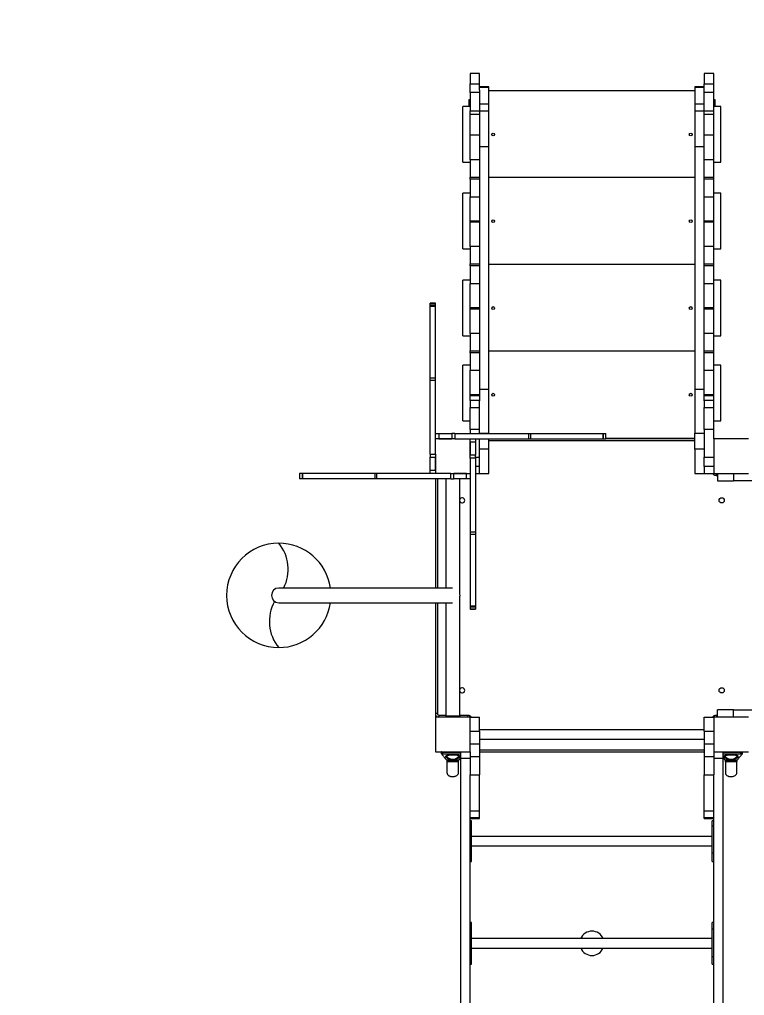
# Model space of a CAD drawing. Header units: millimetres. Extents: x -7233 to 5832, y -5390 to 5836.
# Drawn here: x -3584 to -1500, y 226 to 3031 of the extents above; entities that cross this region are included whole.
import ezdxf

# ---------------------------------------------------------------- set-up
doc = ezdxf.new("R2010")
doc.units = ezdxf.units.MM
for name, color, linetype in [('DIKOM_ОБЪЕКТ', 7, 'Continuous'), ('DIKOM_РАЗМЕР_ЗОНА', 7, 'Continuous'), ('DIKOM_РАЗМЕР_ОБЪЕКТА', 7, 'Continuous')]:
    doc.layers.add(name, color=color, linetype=linetype)
doc.styles.add('style1', font='arial.ttf', dxfattribs={"width": 0.8})
doc.dimstyles.new('1-50', dxfattribs={"dimtxt": 300, "dimasz": 200, "dimexe": 100, "dimexo": 0, "dimgap": 100, "dimtad": 1, "dimtxsty": 'style1', "dimcen": 200, "dimclrd": 7, "dimclre": 7, "dimclrt": 7, "dimadec": 1, "dimazin": 2, "dimtfac": 1, "dimtmove": 0, "dimatfit": 2, "dimfxl": 0, "dimlwd": 25, "dimlwe": 18, "dimarcsym": 0})

# ---------------------------------------------------------------- blocks, each defined once
blk = doc.blocks.new('*D10')
at = {"layer": 'Defpoints', "color": 0, "transparency": 16777216}
for p in [(763.4, 3836.4), (-4950.8, -2608), (-1588.6, -2608)]:
    blk.add_point(p, dxfattribs=at)
at = {"layer": 'DIKOM_РАЗМЕР_ОБЪЕКТА', "color": 7, "lineweight": 18, "transparency": 16777216}
for p, q in [((763.4, 3836.4), (-5050.8, 3836.4)), ((-1588.6, -2608), (-5050.8, -2608))]:
    blk.add_line(p, q, dxfattribs=at)
at = {"layer": 'DIKOM_РАЗМЕР_ОБЪЕКТА', "color": 7, "lineweight": 25, "transparency": 16777216}
blk.add_line((-4950.8, 3636.4), (-4950.8, -2408), dxfattribs=at)
at = {"layer": 'DIKOM_РАЗМЕР_ОБЪЕКТА', "color": 7, "transparency": 16777216}
for points in [[(-4984.1, 3636.4), (-4917.5, 3636.4), (-4950.8, 3836.4)], [(-4984.1, -2408), (-4917.5, -2408), (-4950.8, -2608)]]:
    blk.add_solid(points, dxfattribs=at)
at = {"layer": 'DIKOM_РАЗМЕР_ОБЪЕКТА', "color": 7, "transparency": 16777216, "insert": (-5204, -74.4), "char_height": 300, "attachment_point": 5, "rotation": 90, "style": 'style1'}
blk.add_mtext('6400', dxfattribs=at)
blk = doc.blocks.new('*D11')
at = {"layer": 'Defpoints', "color": 0, "transparency": 16777216}
for p in [(426.3, 5836.4), (-6783, -4536.3), (4706.9, -4536.3)]:
    blk.add_point(p, dxfattribs=at)
at = {"layer": 'DIKOM_РАЗМЕР_ЗОНА', "color": 7, "lineweight": 18, "transparency": 16777216}
for p, q in [((426.3, 5836.4), (-6883, 5836.4)), ((4706.9, -4536.3), (-6883, -4536.3))]:
    blk.add_line(p, q, dxfattribs=at)
at = {"layer": 'DIKOM_РАЗМЕР_ЗОНА', "color": 7, "lineweight": 25, "transparency": 16777216}
blk.add_line((-6783, 5636.4), (-6783, -4336.3), dxfattribs=at)
at = {"layer": 'DIKOM_РАЗМЕР_ЗОНА', "color": 7, "transparency": 16777216}
for points in [[(-6816.3, 5636.4), (-6749.7, 5636.4), (-6783, 5836.4)], [(-6816.3, -4336.3), (-6749.7, -4336.3), (-6783, -4536.3)]]:
    blk.add_solid(points, dxfattribs=at)
at = {"layer": 'DIKOM_РАЗМЕР_ЗОНА', "color": 7, "transparency": 16777216, "insert": (-7036.3, 116), "char_height": 300, "attachment_point": 5, "rotation": 90, "style": 'style1'}
blk.add_mtext('10350', dxfattribs=at)

msp = doc.modelspace()

# ---------------------------------------------------------------- linework, layer by layer
at = {"layer": 'DIKOM_ОБЪЕКТ', "color": 7, "linetype": 'Continuous', "lineweight": 15}
for p, q in [((-2261.621, 2875.823), (-2288.621, 2875.823)), ((-2288.621, 2875.823), (-2288.621, 2846.694)), ((-2261.621, 2846.694), (-2261.621, 2875.823)), ((-1588.621, 2875.823), (-1615.621, 2875.823)), ((-1615.621, 2875.823), (-1615.621, 2846.694)), ((-1588.621, 2846.694), (-1588.621, 2875.823)), ((-2288.621, 2846.694), (-2261.621, 2846.694)), ((-2288.621, 2821.507), (-2288.621, 2846.694)), ((-2261.621, 2828.177), (-2261.621, 2846.694)), ((-2234.621, 2837.716), (-2261.621, 2837.716)), ((-2261.621, 2837.068), (-2234.621, 2837.068)), ((-2234.621, 2837.068), (-2234.621, 2837.716)), ((-2234.621, 2788.41), (-2234.621, 2837.068)), ((-1615.621, 2837.716), (-1642.621, 2837.716)), ((-1642.621, 2837.716), (-1642.621, 2837.068)), ((-1642.621, 2837.068), (-1615.621, 2837.068)), ((-1642.621, 2837.068), (-1642.621, 2788.41)), ((-1615.621, 2846.694), (-1588.621, 2846.694)), ((-1615.621, 2828.177), (-1615.621, 2846.694)), ((-1588.621, 2821.507), (-1588.621, 2846.694)), ((-2261.621, 2821.507), (-2288.621, 2821.507)), ((-2288.621, 2821.507), (-2288.621, 2768.572)), ((-2261.621, 2828.177), (-2261.621, 2788.41)), ((-1642.621, 2825.823), (-2234.621, 2825.823)), ((-1615.621, 2788.41), (-1615.621, 2828.177)), ((-1588.621, 2821.507), (-1615.621, 2821.507)), ((-1588.621, 2768.572), (-1588.621, 2821.507)), ((-2288.621, 2780.823), (-2309.621, 2780.823)), ((-2309.621, 2620.823), (-2309.621, 2780.823)), ((-2291.621, 2780.823), (-2291.621, 2800.823)), ((-2291.621, 2800.823), (-2288.621, 2800.823)), ((-2261.621, 2788.41), (-2234.621, 2788.41)), ((-2261.621, 2788.41), (-2261.621, 2768.282)), ((-2234.621, 2768.282), (-2234.621, 2788.41)), ((-1642.621, 2788.41), (-1615.621, 2788.41)), ((-1642.621, 2788.41), (-1642.621, 2768.282)), ((-1615.621, 2768.282), (-1615.621, 2788.41)), ((-1588.621, 2800.823), (-1585.621, 2800.823)), ((-1567.621, 2780.823), (-1588.621, 2780.823)), ((-1585.621, 2800.823), (-1585.621, 2780.823)), ((-1567.621, 2620.823), (-1567.621, 2780.823)), ((-2288.621, 2768.572), (-2261.621, 2768.572)), ((-2288.621, 2757.784), (-2288.621, 2768.572)), ((-2261.621, 2757.784), (-2288.621, 2757.784)), ((-2288.621, 2698.873), (-2288.621, 2757.784)), ((-2261.621, 2768.282), (-2234.621, 2768.282)), ((-2261.621, 2768.282), (-2261.621, 2666.413)), ((-2234.621, 2666.413), (-2234.621, 2768.282)), ((-1642.621, 2768.282), (-1615.621, 2768.282)), ((-1642.621, 2768.282), (-1642.621, 2666.413)), ((-1615.621, 2768.572), (-1588.621, 2768.572)), ((-1615.621, 2666.413), (-1615.621, 2768.282)), ((-1588.621, 2757.784), (-1615.621, 2757.784)), ((-1588.621, 2757.784), (-1588.621, 2768.572)), ((-1588.621, 2698.873), (-1588.621, 2757.784)), ((-2261.621, 2698.873), (-2288.621, 2698.873)), ((-2288.621, 2627.823), (-2288.621, 2698.873)), ((-1588.621, 2698.873), (-1615.621, 2698.873)), ((-1588.621, 2627.823), (-1588.621, 2698.873)), ((-2261.621, 2666.413), (-2234.621, 2666.413)), ((-2261.621, 2666.413), (-2261.621, 1968.368)), ((-2234.621, 1968.368), (-2234.621, 2666.413)), ((-1642.621, 2666.413), (-1615.621, 2666.413)), ((-1642.621, 2666.413), (-1642.621, 1968.368)), ((-1615.621, 1968.368), (-1615.621, 2666.413)), ((-2309.621, 2620.823), (-2288.621, 2620.823)), ((-2261.621, 2627.823), (-2288.621, 2627.823)), ((-2288.621, 2627.823), (-2288.621, 2577.823)), ((-1588.621, 2627.823), (-1615.621, 2627.823)), ((-1588.621, 2577.823), (-1588.621, 2627.823)), ((-1588.621, 2620.823), (-1567.621, 2620.823)), ((-2288.621, 2577.823), (-2261.621, 2577.823)), ((-2288.621, 2571.823), (-2288.621, 2577.823)), ((-2261.621, 2571.823), (-2288.621, 2571.823)), ((-2288.621, 2571.823), (-2288.621, 2521.823)), ((-1642.621, 2576.823), (-2234.621, 2576.823)), ((-1615.621, 2577.823), (-1588.621, 2577.823)), ((-1588.621, 2571.823), (-1615.621, 2571.823)), ((-1588.621, 2571.823), (-1588.621, 2577.823)), ((-1588.621, 2521.823), (-1588.621, 2571.823)), ((-2288.621, 2531.823), (-2309.621, 2531.823)), ((-2309.621, 2371.823), (-2309.621, 2531.823)), ((-1567.621, 2531.823), (-1588.621, 2531.823)), ((-1567.621, 2520.215), (-1567.621, 2531.823)), ((-2288.621, 2521.823), (-2261.621, 2521.823)), ((-2288.621, 2451.823), (-2288.621, 2521.823)), ((-1615.621, 2521.823), (-1588.621, 2521.823)), ((-1588.621, 2451.823), (-1588.621, 2521.823)), ((-1567.621, 2371.823), (-1567.621, 2520.215)), ((-2261.621, 2451.823), (-2288.621, 2451.823)), ((-2288.621, 2448.823), (-2288.621, 2451.823)), ((-2261.621, 2448.823), (-2288.621, 2448.823)), ((-2288.621, 2378.823), (-2288.621, 2448.823)), ((-1588.621, 2451.823), (-1615.621, 2451.823)), ((-1588.621, 2448.823), (-1615.621, 2448.823)), ((-1588.621, 2448.823), (-1588.621, 2451.823)), ((-1588.621, 2378.823), (-1588.621, 2448.823)), ((-2309.621, 2371.823), (-2288.621, 2371.823)), ((-2261.621, 2378.823), (-2288.621, 2378.823)), ((-2288.621, 2378.823), (-2288.621, 2328.823)), ((-1588.621, 2378.823), (-1615.621, 2378.823)), ((-1588.621, 2328.823), (-1588.621, 2378.823)), ((-1588.621, 2371.823), (-1567.621, 2371.823)), ((-2288.621, 2328.823), (-2261.621, 2328.823)), ((-2288.621, 2322.823), (-2288.621, 2328.823)), ((-1615.621, 2328.823), (-1588.621, 2328.823)), ((-1588.621, 2322.823), (-1588.621, 2328.823)), ((-2261.621, 2322.823), (-2288.621, 2322.823)), ((-2288.621, 2322.823), (-2288.621, 2272.823)), ((-1642.621, 2326.823), (-2234.621, 2326.823)), ((-1588.621, 2322.823), (-1615.621, 2322.823)), ((-1588.621, 2272.823), (-1588.621, 2322.823)), ((-2288.621, 2281.823), (-2309.621, 2281.823)), ((-2309.621, 2121.823), (-2309.621, 2281.823)), ((-2288.621, 2272.823), (-2261.621, 2272.823)), ((-2288.621, 2202.823), (-2288.621, 2272.823)), ((-1615.621, 2272.823), (-1588.621, 2272.823)), ((-1567.621, 2281.823), (-1588.621, 2281.823)), ((-1588.621, 2202.823), (-1588.621, 2272.823)), ((-1567.621, 2121.823), (-1567.621, 2281.823)), ((-2388.621, 2215.99), (-2403.621, 2215.99)), ((-2403.621, 2215.313), (-2403.621, 2215.99)), ((-2403.621, 2215.313), (-2388.621, 2215.313)), ((-2403.621, 2209.033), (-2403.621, 2215.313)), ((-2388.621, 2209.033), (-2403.621, 2209.033)), ((-2403.621, 2207.206), (-2403.621, 2209.033)), ((-2403.621, 2207.206), (-2388.621, 2207.206)), ((-2403.621, 2000.081), (-2403.621, 2207.206)), ((-2388.621, 2215.313), (-2388.621, 2215.99)), ((-2388.621, 2209.033), (-2388.621, 2215.313)), ((-2388.621, 2207.206), (-2388.621, 2209.033)), ((-2388.621, 2000.081), (-2388.621, 2207.206)), ((-2261.621, 2202.823), (-2288.621, 2202.823)), ((-2288.621, 2198.823), (-2288.621, 2202.823)), ((-2261.621, 2198.823), (-2288.621, 2198.823)), ((-2288.621, 2128.823), (-2288.621, 2198.823)), ((-1588.621, 2202.823), (-1615.621, 2202.823)), ((-1588.621, 2198.823), (-1615.621, 2198.823)), ((-1588.621, 2198.823), (-1588.621, 2202.823)), ((-1588.621, 2128.823), (-1588.621, 2198.823)), ((-2309.621, 2121.823), (-2288.621, 2121.823)), ((-2261.621, 2128.823), (-2288.621, 2128.823)), ((-2288.621, 2128.823), (-2288.621, 2078.823)), ((-1588.621, 2128.823), (-1615.621, 2128.823)), ((-1588.621, 2078.823), (-1588.621, 2128.823)), ((-1588.621, 2121.823), (-1567.621, 2121.823)), ((-2288.621, 2078.823), (-2261.621, 2078.823)), ((-2288.621, 2072.823), (-2288.621, 2078.823)), ((-1642.621, 2077.823), (-2234.621, 2077.823)), ((-1615.621, 2078.823), (-1588.621, 2078.823)), ((-1588.621, 2072.823), (-1588.621, 2078.823)), ((-2261.621, 2072.823), (-2288.621, 2072.823)), ((-2288.621, 2072.823), (-2288.621, 2022.823)), ((-1588.621, 2072.823), (-1615.621, 2072.823)), ((-1588.621, 2022.823), (-1588.621, 2072.823)), ((-2288.621, 2037.602), (-2309.621, 2037.602)), ((-2309.621, 1877.602), (-2309.621, 2037.602)), ((-2288.621, 2022.823), (-2261.621, 2022.823)), ((-2288.621, 1952.823), (-2288.621, 2022.823)), ((-1615.621, 2022.823), (-1588.621, 2022.823)), ((-1567.621, 2037.602), (-1588.621, 2037.602)), ((-1588.621, 1952.823), (-1588.621, 2022.823)), ((-1567.621, 1877.602), (-1567.621, 2037.602)), ((-2388.621, 2000.081), (-2403.621, 2000.081)), ((-2403.621, 1994.22), (-2403.621, 2000.081)), ((-2403.621, 1994.22), (-2388.621, 1994.22)), ((-2403.621, 1781.788), (-2403.621, 1994.22)), ((-2388.621, 1994.22), (-2388.621, 2000.081)), ((-2388.621, 1781.788), (-2388.621, 1994.22)), ((-2261.621, 1968.368), (-2234.621, 1968.368)), ((-2261.621, 1968.368), (-2261.621, 1935.487)), ((-2234.621, 1841.844), (-2234.621, 1968.368)), ((-1642.621, 1968.368), (-1615.621, 1968.368)), ((-1642.621, 1968.368), (-1642.621, 1841.844)), ((-1615.621, 1935.487), (-1615.621, 1968.368)), ((-2261.621, 1952.823), (-2288.621, 1952.823)), ((-2288.621, 1949.823), (-2288.621, 1952.823)), ((-2261.621, 1949.823), (-2288.621, 1949.823)), ((-2288.621, 1936.281), (-2288.621, 1949.823)), ((-2261.621, 1936.281), (-2288.621, 1936.281)), ((-2288.621, 1936.281), (-2288.621, 1916.105)), ((-1588.621, 1952.823), (-1615.621, 1952.823)), ((-1588.621, 1949.823), (-1615.621, 1949.823)), ((-1588.621, 1936.281), (-1615.621, 1936.281)), ((-1588.621, 1949.823), (-1588.621, 1952.823)), ((-1588.621, 1936.281), (-1588.621, 1949.823)), ((-1588.621, 1916.105), (-1588.621, 1936.281)), ((-2288.621, 1916.105), (-2261.621, 1916.105)), ((-2288.621, 1853.002), (-2288.621, 1916.105)), ((-2261.621, 1916.105), (-2261.621, 1935.487)), ((-2261.621, 1853.002), (-2261.621, 1916.105)), ((-1615.621, 1935.487), (-1615.621, 1916.105)), ((-1615.621, 1916.105), (-1588.621, 1916.105)), ((-1615.621, 1853.002), (-1615.621, 1916.105)), ((-1588.621, 1853.002), (-1588.621, 1916.105)), ((-2309.621, 1877.602), (-2288.621, 1877.602)), ((-2261.621, 1853.002), (-2288.621, 1853.002)), ((-2288.621, 1853.002), (-2288.621, 1840.995)), ((-2261.621, 1840.995), (-2261.621, 1853.002)), ((-1588.621, 1853.002), (-1615.621, 1853.002)), ((-1615.621, 1853.002), (-1615.621, 1773.178)), ((-1588.621, 1877.602), (-1567.621, 1877.602)), ((-1588.621, 1825.995), (-1588.621, 1853.002)), ((-2388.621, 1840.995), (-2378.621, 1840.995)), ((-2341.489, 1825.995), (-2388.621, 1825.995)), ((-2378.621, 1840.995), (-2378.621, 1825.995)), ((-2378.621, 1840.995), (-2341.489, 1840.995)), ((-2378.621, 1825.995), (-2341.489, 1825.995)), ((-2341.489, 1840.995), (-2341.489, 1825.995)), ((-2332.827, 1840.995), (-2341.489, 1840.995)), ((-2332.827, 1825.995), (-2341.489, 1825.995)), ((-2332.827, 1840.995), (-2332.827, 1825.995)), ((-2332.827, 1840.995), (-2120.395, 1840.995)), ((-2332.827, 1825.995), (-2120.395, 1825.995)), ((-2288.621, 1778.863), (-2288.621, 1825.995)), ((-2273.621, 1825.995), (-2273.621, 1815.995)), ((-2261.621, 1841.844), (-2234.621, 1841.844)), ((-2261.621, 1773.178), (-2261.621, 1825.995)), ((-2234.621, 1840.995), (-2234.621, 1841.844)), ((-2234.621, 1795.823), (-2234.621, 1825.995)), ((-2120.395, 1840.995), (-2120.395, 1825.995)), ((-2120.395, 1840.995), (-2114.534, 1840.995)), ((-2120.395, 1825.995), (-2114.534, 1825.995)), ((-2114.534, 1825.995), (-2114.534, 1840.995)), ((-2114.534, 1840.995), (-1907.41, 1840.995)), ((-2114.534, 1825.995), (-1907.41, 1825.995)), ((-1907.41, 1840.995), (-1907.41, 1825.995)), ((-1907.41, 1840.995), (-1905.582, 1840.995)), ((-1907.41, 1825.995), (-1905.582, 1825.995)), ((-1905.582, 1825.995), (-1905.582, 1840.995)), ((-1905.582, 1840.995), (-1899.302, 1840.995)), ((-1905.582, 1825.995), (-1899.302, 1825.995)), ((-1899.302, 1840.995), (-1899.302, 1825.995)), ((-1899.302, 1840.995), (-1898.626, 1840.995)), ((-1899.302, 1825.995), (-1898.626, 1825.995)), ((-1898.626, 1825.995), (-1898.626, 1840.995)), ((-1898.626, 1827.823), (-1642.621, 1827.823)), ((-1642.621, 1825.995), (-1898.626, 1825.995)), ((-1642.621, 1841.844), (-1615.621, 1841.844)), ((-1642.621, 1795.823), (-1642.621, 1841.844)), ((-1588.621, 1825.995), (-1588.621, 1725.995)), ((-1488.621, 1825.995), (-1588.621, 1825.995)), ((-2273.621, 1815.995), (-2288.621, 1815.995)), ((-2288.621, 1815.995), (-2288.621, 1778.863)), ((-2273.621, 1815.995), (-2273.621, 1778.863)), ((-2234.621, 1795.823), (-2261.621, 1795.823)), ((-1642.621, 1819.995), (-2234.621, 1819.995)), ((-2234.621, 1725.823), (-2234.621, 1795.823)), ((-1615.621, 1795.823), (-1642.621, 1795.823)), ((-1642.621, 1795.823), (-1642.621, 1725.823)), ((-2403.621, 1781.788), (-2388.621, 1781.788)), ((-2403.621, 1781.788), (-2403.621, 1773.127)), ((-2403.621, 1773.127), (-2388.621, 1773.127)), ((-2403.621, 1735.995), (-2403.621, 1773.127)), ((-2388.621, 1781.788), (-2388.621, 1773.127)), ((-2388.621, 1735.995), (-2388.621, 1773.127)), ((-2388.621, 1773.127), (-2388.621, 1725.995)), ((-2273.621, 1778.863), (-2288.621, 1778.863)), ((-2288.621, 1770.201), (-2288.621, 1778.863)), ((-2273.621, 1770.201), (-2288.621, 1770.201)), ((-2288.621, 1770.201), (-2288.621, 1557.769)), ((-2273.621, 1770.201), (-2273.621, 1778.863)), ((-2273.621, 1773.178), (-2261.621, 1773.178)), ((-2273.621, 1770.201), (-2273.621, 1557.769)), ((-2261.621, 1745.995), (-2261.621, 1773.178)), ((-1615.621, 1773.178), (-1588.621, 1773.178)), ((-1615.621, 1745.995), (-1615.621, 1773.178)), ((-2261.621, 1745.995), (-2273.621, 1745.995)), ((-2261.621, 1725.995), (-2261.621, 1745.995)), ((-1588.621, 1745.995), (-1615.621, 1745.995)), ((-1615.621, 1745.995), (-1615.621, 1725.995)), ((-2778.616, 1725.995), (-2778.616, 1710.995)), ((-2777.939, 1725.995), (-2778.616, 1725.995)), ((-2777.939, 1710.995), (-2777.939, 1725.995)), ((-2771.659, 1725.995), (-2777.939, 1725.995)), ((-2771.659, 1725.995), (-2771.659, 1710.995)), ((-2769.832, 1725.995), (-2771.659, 1725.995)), ((-2769.832, 1710.995), (-2769.832, 1725.995)), ((-2562.707, 1725.995), (-2769.832, 1725.995)), ((-2562.707, 1725.995), (-2562.707, 1710.995)), ((-2556.846, 1725.995), (-2562.707, 1725.995)), ((-2556.846, 1710.995), (-2556.846, 1725.995)), ((-2344.414, 1725.995), (-2556.846, 1725.995)), ((-2403.621, 1735.995), (-2388.621, 1735.995)), ((-2403.621, 1725.995), (-2403.621, 1735.995)), ((-2344.414, 1710.995), (-2344.414, 1725.995)), ((-2344.414, 1725.995), (-2335.753, 1725.995)), ((-2335.753, 1710.995), (-2335.753, 1725.995)), ((-2298.621, 1725.995), (-2335.753, 1725.995)), ((-2335.753, 1725.995), (-2288.621, 1725.995)), ((-2298.621, 1710.995), (-2298.621, 1725.995)), ((-2273.621, 1725.995), (-2261.621, 1725.995)), ((-2273.621, 1725.823), (-2261.621, 1725.823)), ((-2261.621, 1725.995), (-2261.621, 1725.823)), ((-2261.621, 1725.823), (-2234.621, 1725.823)), ((-1642.621, 1725.823), (-1615.621, 1725.823)), ((-1615.621, 1725.823), (-1615.621, 1725.995)), ((-1615.621, 1725.995), (-1588.621, 1725.995)), ((-1615.621, 1725.823), (-1588.621, 1725.823)), ((-1588.621, 1725.823), (-1588.621, 1725.995)), ((-1588.621, 1725.995), (-1488.621, 1725.995)), ((-1580.621, 1719.995), (-1580.621, 1725.995)), ((-1578.128, 1719.995), (-1580.621, 1719.995)), ((-1578.128, 1725.995), (-1578.128, 1704.995)), ((-1532.114, 1725.995), (-1532.114, 1704.995)), ((-2777.939, 1710.995), (-2778.616, 1710.995)), ((-2771.659, 1710.995), (-2777.939, 1710.995)), ((-2769.832, 1710.995), (-2771.659, 1710.995)), ((-2562.707, 1710.995), (-2769.832, 1710.995)), ((-2556.846, 1710.995), (-2562.707, 1710.995)), ((-2344.414, 1710.995), (-2556.846, 1710.995)), ((-2388.621, 1710.995), (-2388.621, 1396.995)), ((-2382.621, 1710.995), (-2382.621, 1396.995)), ((-2358.621, 1710.995), (-2358.621, 1396.995)), ((-2344.414, 1710.995), (-2335.753, 1710.995)), ((-2298.621, 1710.995), (-2335.753, 1710.995)), ((-2318.621, 1382.398), (-2318.621, 1710.995)), ((-2288.621, 1710.995), (-2298.621, 1710.995)), ((-1578.128, 1704.995), (-1532.114, 1704.995)), ((-1272.972, 1704.995), (-1532.114, 1704.995)), ((-2273.621, 1557.769), (-2288.621, 1557.769)), ((-2288.621, 1557.769), (-2288.621, 1551.908)), ((-2288.621, 1551.908), (-2273.621, 1551.908)), ((-2288.621, 1551.908), (-2288.621, 1344.784)), ((-2273.621, 1557.769), (-2273.621, 1551.908)), ((-2273.621, 1551.908), (-2273.621, 1344.784)), ((-2339.421, 1396.995), (-2838.621, 1396.995)), ((-2838.621, 1354.995), (-2339.421, 1354.995)), ((-2388.621, 1354.995), (-2388.621, 1035.995)), ((-2382.621, 1354.995), (-2382.621, 1035.995)), ((-2358.621, 1354.995), (-2358.621, 1029.995)), ((-2318.621, 1029.995), (-2318.621, 1369.592)), ((-2273.621, 1344.784), (-2288.621, 1344.784)), ((-2288.621, 1344.784), (-2288.621, 1342.956)), ((-2288.621, 1342.956), (-2273.621, 1342.956)), ((-2288.621, 1342.956), (-2288.621, 1336.676)), ((-2273.621, 1336.676), (-2288.621, 1336.676)), ((-2288.621, 1336.676), (-2288.621, 1336)), ((-2288.621, 1336), (-2273.621, 1336)), ((-2273.621, 1344.784), (-2273.621, 1342.956)), ((-2273.621, 1342.956), (-2273.621, 1336.676)), ((-2273.621, 1336.676), (-2273.621, 1336)), ((-1578.128, 1025.995), (-1578.128, 1046.995)), ((-1532.115, 1046.995), (-1578.128, 1046.995)), ((-1532.115, 1025.995), (-1532.115, 1046.995)), ((-1532.115, 1046.995), (-1273.039, 1046.995)), ((-2382.621, 1035.995), (-2388.621, 1035.995)), ((-2388.621, 1035.995), (-2388.621, 1025.995)), ((-2388.621, 1025.995), (-2388.621, 925.995)), ((-2288.621, 1025.995), (-2388.621, 1025.995)), ((-2378.621, 1031.995), (-2378.621, 1025.995)), ((-2378.621, 1031.995), (-2358.621, 1031.995)), ((-2358.621, 1029.995), (-2358.621, 1025.995)), ((-2358.621, 1029.995), (-2318.621, 1029.995)), ((-2318.621, 1031.995), (-2296.621, 1031.995)), ((-2318.621, 1029.995), (-2318.621, 1025.995)), ((-2296.621, 1031.995), (-2296.621, 1025.995)), ((-2288.621, 1025.995), (-2261.621, 1025.995)), ((-2288.621, 925.995), (-2288.621, 1025.995)), ((-2261.621, 985.995), (-2261.621, 1025.995)), ((-1615.621, 1025.995), (-1588.621, 1025.995)), ((-1615.621, 985.995), (-1615.621, 1025.995)), ((-1488.621, 1025.995), (-1588.621, 1025.995)), ((-1588.621, 1025.995), (-1588.621, 925.995)), ((-1580.621, 1031.995), (-1580.621, 1025.995)), ((-1580.621, 1031.995), (-1578.128, 1031.995)), ((-2288.621, 985.995), (-2261.621, 985.995)), ((-1615.621, 989.495), (-2261.621, 989.495)), ((-2261.621, 985.995), (-2261.621, 949.099)), ((-1615.621, 985.995), (-1588.621, 985.995)), ((-1615.621, 985.995), (-1615.621, 949.099)), ((-2261.621, 962.495), (-1615.621, 962.495)), ((-2388.621, 925.995), (-2288.621, 925.995)), ((-2315.621, 925.886), (-2288.621, 925.886)), ((-2315.621, 907.729), (-2315.621, 925.886)), ((-2288.621, 949.099), (-2261.621, 949.099)), ((-2288.621, 925.995), (-2288.621, 912.424)), ((-2261.621, 949.099), (-2261.621, 912.424)), ((-2261.621, 931.995), (-1615.621, 931.995)), ((-2261.621, 925.995), (-1615.621, 925.995)), ((-1615.621, 949.099), (-1588.621, 949.099)), ((-1615.621, 949.099), (-1615.621, 912.424)), ((-1588.621, 925.995), (-1588.621, 912.424)), ((-1588.621, 925.995), (-1488.621, 925.995)), ((-1588.621, 925.886), (-1561.621, 925.886)), ((-1561.621, 907.729), (-1561.621, 925.886)), ((-2371.621, 925.495), (-2371.621, 922.871)), ((-2315.621, 925.495), (-2371.621, 925.495)), ((-2371.621, 922.871), (-2371.621, 922.87)), ((-2370.36, 919.515), (-2370.382, 919.528)), ((-2320.471, 903.006), (-2315.621, 908.896)), ((-2315.621, 907.729), (-2288.621, 907.729)), ((-2315.621, -455.957), (-2315.621, 907.729)), ((-2288.621, 912.424), (-2261.621, 912.424)), ((-2288.621, 912.424), (-2288.621, 860.081)), ((-2261.621, 912.424), (-2261.621, 860.081)), ((-1615.621, 912.424), (-1588.621, 912.424)), ((-1615.621, 912.424), (-1615.621, 860.081)), ((-1588.621, 912.424), (-1588.621, 860.081)), ((-1588.621, 907.729), (-1561.621, 907.729)), ((-1505.621, 925.495), (-1561.621, 925.495)), ((-1561.621, 908.878), (-1556.795, 903.027)), ((-1561.621, -455.957), (-1561.621, 907.729)), ((-1505.621, 922.873), (-1505.621, 925.495)), ((-2288.621, 860.081), (-2261.621, 860.081)), ((-2288.621, 856.803), (-2288.621, 860.081)), ((-2288.621, -409.748), (-2288.621, 856.803)), ((-2261.621, 756.901), (-2261.621, 860.081)), ((-1615.621, 860.081), (-1588.621, 860.081)), ((-1615.621, 756.901), (-1615.621, 860.081)), ((-1588.621, 856.803), (-1588.621, 860.081)), ((-1588.621, -409.748), (-1588.621, 856.803)), ((-2288.621, 756.901), (-2261.621, 756.901)), ((-2288.621, 737.284), (-2261.621, 737.284)), ((-2288.621, 734.975), (-2261.621, 734.975)), ((-2261.621, 737.284), (-2261.621, 756.901)), ((-2261.621, 734.975), (-2261.621, 737.284)), ((-1615.621, 756.901), (-1588.621, 756.901)), ((-1615.621, 737.284), (-1615.621, 756.901)), ((-1615.621, 737.284), (-1588.621, 737.284)), ((-1615.621, 734.975), (-1615.621, 737.284)), ((-1615.621, 734.975), (-1588.621, 734.975)), ((-2284.621, 728.236), (-2288.621, 728.236)), ((-2288.621, 713.397), (-2284.621, 713.397)), ((-2284.621, 713.397), (-2284.621, 728.236)), ((-2284.621, 636.107), (-2284.621, 713.397)), ((-1588.621, 728.236), (-1592.621, 728.236)), ((-1592.621, 713.397), (-1592.621, 728.236)), ((-1592.621, 713.397), (-1588.621, 713.397)), ((-1592.621, 636.107), (-1592.621, 713.397)), ((-1592.621, 683.091), (-2284.621, 683.091)), ((-2284.621, 656.091), (-1592.621, 656.091)), ((-2288.621, 636.107), (-2284.621, 636.107)), ((-2284.621, 610.946), (-2284.621, 636.107)), ((-1592.621, 610.946), (-1592.621, 636.107)), ((-1592.621, 636.107), (-1588.621, 636.107)), ((-2288.621, 610.946), (-2284.621, 610.946)), ((-1592.621, 610.946), (-1588.621, 610.946)), ((-2284.621, 435.684), (-2288.621, 435.684)), ((-2284.621, 417.26), (-2284.621, 435.684)), ((-1588.621, 435.684), (-1592.621, 435.684)), ((-1592.621, 417.26), (-1592.621, 435.684)), ((-2288.621, 417.26), (-2284.621, 417.26)), ((-2284.621, 337.509), (-2284.621, 417.26)), ((-1592.621, 417.26), (-1588.621, 417.26)), ((-1592.621, 337.509), (-1592.621, 417.26)), ((-1592.621, 389.308), (-2284.621, 389.308)), ((-2288.621, 337.509), (-2284.621, 337.509)), ((-2284.621, 362.308), (-1592.621, 362.308)), ((-2284.621, 315.933), (-2284.621, 337.509)), ((-1592.621, 337.509), (-1588.621, 337.509)), ((-1592.621, 315.933), (-1592.621, 337.509)), ((-2288.621, 315.933), (-2284.621, 315.933)), ((-1592.621, 315.933), (-1588.621, 315.933))]:
    msp.add_line(p, q, dxfattribs=at)
for centre, radius in [((-2222.621, 2700.823), 4), ((-1654.621, 2700.823), 4), ((-2222.621, 2451.823), 4), ((-1654.621, 2451.823), 4), ((-2222.621, 2201.823), 4), ((-1654.621, 2201.823), 4), ((-2222.621, 1952.823), 4), ((-1654.621, 1952.823), 4), ((-1565.621, 1648.995), 7.5), ((-1565.621, 1102.995), 7.5)]:
    msp.add_circle(centre, radius, dxfattribs=at)
for centre, radius, start, end in [((-2311.621, 1648.995), 7.5, 0, 158.96053), ((-2311.621, 1648.995), 7.5, 201.03947, 0), ((-2838.621, 1375.995), 150, 90, 270), ((-2928.861, 1450.995), 117.338, 332.599456, 39.730558), ((-2838.621, 1375.995), 150, 8.047846, 90), ((-2838.621, 1375.995), 21, 90, 270), ((-2838.621, 1375.995), 21, 90, 180), ((-2838.621, 1375.995), 21, 180, 270), ((-2338.621, 1375.995), 21, 0, 17.75279), ((-2338.621, 1375.995), 21, 342.24721, 0), ((-2748.381, 1300.995), 117.338, 150.537394, 219.730558), ((-2838.621, 1375.995), 150, 270, 351.952154), ((-2311.621, 1102.995), 7.5, 0, 158.96053), ((-2311.621, 1102.995), 7.5, 201.03947, 0), ((-2378.621, 1035.995), 10, 180, 270), ((-2371.121, 925.495), 0.5, 90, 180), ((-2306.121, 925.495), 0.5, 51.503082, 90), ((-1571.121, 925.495), 0.5, 90, 128.496918), ((-1506.121, 925.495), 0.5, 0, 90), ((-2356.515, 912.298), 2.257, 261.696315, 347.906032), ((-2362.043, 897.046), 19.746, 1.804327, 16.116964), ((-2315.178, 897.052), 19.768, 163.918916, 178.212065), ((-2320.75, 916.941), 1.799, 230.992111, 293.638375), ((-1556.515, 912.298), 2.257, 261.693374, 347.908973), ((-1562.017, 897.051), 19.719, 1.794559, 16.126732), ((-1515.18, 897.052), 19.766, 163.916883, 178.211354), ((-1520.75, 916.941), 1.799, 230.994075, 293.63641), ((-1938.621, 375.886), 35, 22.549956, 157.450044), ((-1938.621, 375.886), 35, 202.82649, 337.17351)]:
    msp.add_arc(centre, radius, start, end, dxfattribs=at)
for points, knots in [([(-1580.621, 1719.995), (-1581.475, 1720.04), (-1583.233, 1720.134), (-1585.845, 1720.911), (-1588.343, 1722.211), (-1590.451, 1723.862), (-1591.477, 1725.228), (-1591.924, 1725.823)], [0, 0, 0, 0, 0.19374802, 0.39908748, 0.61298108, 0.83140672, 1, 1, 1, 1]), ([(-2382.621, 1035.995), (-2382.567, 1035.492), (-2382.485, 1034.717), (-2381.986, 1033.786), (-2381.47, 1033.145), (-2380.829, 1032.629), (-2379.898, 1032.13), (-2379.124, 1032.048), (-2378.621, 1031.995)], [0, 0, 0, 0, 0.2394516, 0.3683579, 0.4999896, 0.63163537, 0.76053527, 1, 1, 1, 1]), ([(-2296.621, 1031.995), (-2295.767, 1031.949), (-2294.008, 1031.855), (-2291.397, 1031.078), (-2288.898, 1029.779), (-2286.736, 1028.078), (-2285.668, 1026.65), (-2285.178, 1025.995)], [0, 0, 0, 0, 0.19053806, 0.39251132, 0.60288072, 0.81770749, 1, 1, 1, 1]), ([(-1592.063, 1025.995), (-1591.573, 1026.65), (-1590.506, 1028.078), (-1588.344, 1029.779), (-1585.845, 1031.078), (-1583.233, 1031.855), (-1581.475, 1031.949), (-1580.621, 1031.995)], [0, 0, 0, 0, 0.1822924, 0.39711903, 0.6074883, 0.80944437, 1, 1, 1, 1]), ([(-2371.621, 923.038), (-2371.555, 922.286), (-2371.439, 920.964), (-2370.706, 919.946), (-2370.39, 919.507)], [0, 0, 0, 0, 0.56886563, 1, 1, 1, 1]), ([(-2338.621, 924.328), (-2340.239, 924.326), (-2343.451, 924.322), (-2348.128, 924.291), (-2352.535, 924.243), (-2356.255, 924.18), (-2359.313, 924.109), (-2361.779, 924.035), (-2364.301, 923.937), (-2366.71, 923.809), (-2368.641, 923.653), (-2369.958, 923.492), (-2370.811, 923.333), (-2371.477, 923.134), (-2371.559, 922.967), (-2371.607, 922.868)], [0, 0, 0, 0, 0.09350491, 0.18553533, 0.27609361, 0.36518617, 0.43043749, 0.49397161, 0.55579182, 0.64526931, 0.73090073, 0.79337044, 0.85432615, 0.9137675, 1, 1, 1, 1]), ([(-2370.398, 919.514), (-2368.257, 916.921), (-2363.777, 911.495), (-2359.19, 905.932), (-2356.795, 903.027)], [0, 0, 0, 0, 0.4778752, 1, 1, 1, 1]), ([(-2338.223, 919.713), (-2339.712, 919.712), (-2342.713, 919.71), (-2346.625, 919.696), (-2349.942, 919.678), (-2352.687, 919.658), (-2354.781, 919.639), (-2356.284, 919.623), (-2357.26, 919.612), (-2358.241, 919.6), (-2359.225, 919.587), (-2360.208, 919.573), (-2361.186, 919.559), (-2362.188, 919.543), (-2363.279, 919.524), (-2364.452, 919.503), (-2365.543, 919.482), (-2366.423, 919.464), (-2367.264, 919.448), (-2368.05, 919.434), (-2368.827, 919.423), (-2369.43, 919.422), (-2369.955, 919.434), (-2370.295, 919.457), (-2370.343, 919.5), (-2370.36, 919.515)], [0, 0, 0, 0, 0.08960829, 0.18051113, 0.23960421, 0.30008363, 0.36118276, 0.38440183, 0.40844944, 0.43334274, 0.45911355, 0.48579208, 0.51341058, 0.54197571, 0.57468544, 0.61555504, 0.65985212, 0.6950647, 0.72279977, 0.77190026, 0.81310062, 0.86147491, 0.90359909, 0.9655065, 1, 1, 1, 1]), ([(-2356.841, 910.065), (-2357.325, 910.774), (-2358.291, 912.186), (-2358.4, 913.942), (-2357.414, 915.348), (-2355.239, 916.403), (-2352.009, 917.158), (-2347.91, 917.653), (-2343.198, 917.942), (-2339.859, 917.968), (-2338.189, 917.981)], [0, 0, 0, 0, 0.12400335, 0.24703772, 0.37107887, 0.49602565, 0.62131834, 0.74711506, 0.87347739, 1, 1, 1, 1]), ([(-2343.073, 902.528), (-2343.875, 902.69), (-2345.475, 903.013), (-2348.434, 903.992), (-2351.687, 905.581), (-2354.828, 907.832), (-2356.173, 909.324), (-2356.841, 910.065)], [0, 0, 0, 0, 0.12710049, 0.25370417, 0.50543389, 0.7544717, 1, 1, 1, 1]), ([(-2356.803, 903.037), (-2356.28, 902.253), (-2355.327, 900.827), (-2355.185, 899.029), (-2355.121, 898.218)], [0, 0, 0, 0, 0.54931796, 1, 1, 1, 1]), ([(-2356.786, 903.034), (-2356.79, 903.033), (-2356.812, 903.025), (-2356.658, 902.992), (-2356.367, 902.946), (-2356.027, 902.906), (-2355.716, 902.875), (-2355.375, 902.845), (-2354.939, 902.812), (-2354.454, 902.779), (-2353.839, 902.745), (-2352.995, 902.705), (-2351.797, 902.66), (-2350.221, 902.616), (-2348.269, 902.578), (-2345.886, 902.547), (-2344.031, 902.534), (-2343.073, 902.528)], [0, 0, 0, 0, 0.01391012, 0.0842441, 0.15515975, 0.19083869, 0.22615874, 0.26661652, 0.29622165, 0.34787241, 0.38875453, 0.43731412, 0.52787204, 0.62146497, 0.71835899, 0.85459557, 1, 1, 1, 1]), ([(-2354.308, 911.825), (-2354.686, 912.424), (-2355.439, 913.615), (-2355.56, 914.622), (-2355.621, 915.123)], [0, 0, 0, 0, 0.50249575, 1, 1, 1, 1]), ([(-2355.62, 915.082), (-2355.609, 915.179), (-2355.589, 915.353), (-2355.423, 915.505), (-2355.02, 915.803), (-2354.217, 916.196), (-2352.903, 916.612), (-2351.288, 916.964), (-2349.28, 917.275), (-2346.813, 917.533), (-2343.81, 917.729), (-2340.45, 917.832), (-2337.056, 917.835), (-2333.928, 917.748), (-2331.171, 917.591), (-2328.541, 917.349), (-2326.484, 917.063), (-2324.853, 916.741), (-2323.646, 916.42), (-2322.587, 916.031), (-2322.125, 915.712), (-2321.885, 915.545)], [0, 0, 0, 0, 0.05981613, 0.10655055, 0.14369423, 0.1949044, 0.24296902, 0.29083598, 0.33997551, 0.39519379, 0.45741842, 0.52529592, 0.590974, 0.65162152, 0.7072341, 0.75890667, 0.82308749, 0.86135327, 0.90393155, 0.95002431, 1, 1, 1, 1]), ([(-2355.121, 898.263), (-2355.121, 897.784), (-2355.121, 895.341), (-2355.121, 891.64), (-2355.121, 887.408), (-2355.121, 884.257), (-2355.121, 881.692), (-2355.121, 879.504), (-2355.121, 877.349), (-2355.121, 875.227), (-2355.121, 873.052), (-2355.121, 870.928), (-2355.121, 868.979), (-2355.121, 867.371), (-2355.121, 866.227), (-2355.121, 866.074), (-2355.121, 865.995)], [0, 0, 0, 0, 0.0208096, 0.10633132, 0.18174368, 0.24318946, 0.28964099, 0.34286264, 0.39185031, 0.44931351, 0.51590567, 0.59229332, 0.6789307, 0.77599598, 0.8833011, 1, 1, 1, 1]), ([(-2342.307, 897.668), (-2343.241, 897.669), (-2345.077, 897.672), (-2347.633, 897.679), (-2349.904, 897.689), (-2351.808, 897.71), (-2353.303, 897.757), (-2354.349, 897.854), (-2355, 898.012), (-2355.081, 898.172), (-2355.121, 898.25)], [0, 0, 0, 0, 0.15073227, 0.29605794, 0.43364062, 0.56428869, 0.68485417, 0.79670124, 0.90020508, 1, 1, 1, 1]), ([(-2321.621, 915.126), (-2321.642, 914.846), (-2321.686, 914.289), (-2322.024, 913.358), (-2322.54, 912.389), (-2323.239, 911.377), (-2324.116, 910.327), (-2325.203, 909.231), (-2326.459, 908.163), (-2327.841, 907.174), (-2329.234, 906.346), (-2330.621, 905.668), (-2332.425, 904.944), (-2334.867, 904.268), (-2338.029, 903.915), (-2340.691, 904.052), (-2342.747, 904.406), (-2344.221, 904.781), (-2345.641, 905.261), (-2346.958, 905.819), (-2348.213, 906.463), (-2349.341, 907.144), (-2350.414, 907.892), (-2351.432, 908.699), (-2352.537, 909.709), (-2353.53, 910.771), (-2354.074, 911.508), (-2354.308, 911.825)], [0, 0, 0, 0, 0.04150903, 0.08283932, 0.12536816, 0.16493085, 0.20610254, 0.25018583, 0.29422114, 0.33447021, 0.37458729, 0.4067951, 0.43724248, 0.49970427, 0.56188492, 0.62444849, 0.65529332, 0.6869972, 0.71754324, 0.74962496, 0.77979866, 0.81241262, 0.84158185, 0.87496404, 0.91103732, 0.96174308, 1, 1, 1, 1]), ([(-2343.073, 902.528), (-2341.59, 902.373), (-2338.623, 902.063), (-2335.656, 902.373), (-2334.173, 902.528)], [0, 0, 0, 0, 0.50004115, 1, 1, 1, 1]), ([(-2334.936, 897.669), (-2336.165, 897.692), (-2338.622, 897.738), (-2341.079, 897.692), (-2342.307, 897.668)], [0, 0, 0, 0, 0.50000966, 1, 1, 1, 1]), ([(-2315.621, 924.033), (-2315.964, 924.046), (-2317.454, 924.102), (-2320.096, 924.161), (-2323.326, 924.221), (-2326.177, 924.26), (-2329.657, 924.296), (-2333.817, 924.323), (-2337.014, 924.326), (-2338.621, 924.328)], [0, 0, 0, 0, 0.05886735, 0.25583717, 0.37783653, 0.50065267, 0.62430261, 0.81122295, 1, 1, 1, 1]), ([(-2315.621, 919.552), (-2316.584, 919.566), (-2318.552, 919.596), (-2322.001, 919.636), (-2325.771, 919.669), (-2329.779, 919.693), (-2333.954, 919.709), (-2336.795, 919.711), (-2338.223, 919.713)], [0, 0, 0, 0, 0.1612955, 0.3293676, 0.49718282, 0.66506312, 0.83173385, 1, 1, 1, 1]), ([(-2338.189, 917.981), (-2337.19, 917.971), (-2335.183, 917.952), (-2332.262, 917.832), (-2329.485, 917.642), (-2326.933, 917.37), (-2324.651, 917.011), (-2322.71, 916.554), (-2321.111, 915.999), (-2320.389, 915.528), (-2320.028, 915.293)], [0, 0, 0, 0, 0.12513445, 0.2511775, 0.37615999, 0.50189044, 0.6266017, 0.75168661, 0.87592376, 1, 1, 1, 1]), ([(-2322.121, 898.259), (-2322.16, 898.182), (-2322.24, 898.025), (-2322.888, 897.863), (-2323.934, 897.762), (-2325.425, 897.712), (-2327.331, 897.69), (-2329.607, 897.68), (-2332.17, 897.674), (-2334.004, 897.671), (-2334.936, 897.669)], [0, 0, 0, 0, 0.09911024, 0.20297852, 0.31454192, 0.43501936, 0.56530913, 0.70401641, 0.84964465, 1, 1, 1, 1]), ([(-2320.028, 915.293), (-2319.65, 914.908), (-2318.895, 914.14), (-2318.9, 912.635), (-2319.695, 910.893), (-2321.28, 908.96), (-2323.557, 906.965), (-2326.493, 905.085), (-2330.019, 903.461), (-2332.786, 902.839), (-2334.173, 902.528)], [0, 0, 0, 0, 0.12435952, 0.24850683, 0.37194451, 0.49574234, 0.62046928, 0.74549098, 0.87248594, 1, 1, 1, 1]), ([(-2334.173, 902.528), (-2332.941, 902.537), (-2330.516, 902.554), (-2327.2, 902.609), (-2324.395, 902.691), (-2322.259, 902.804), (-2320.97, 902.925), (-2320.431, 903.013), (-2320.491, 903.027), (-2320.502, 903.029)], [0, 0, 0, 0, 0.18841278, 0.37082567, 0.5422835, 0.70000463, 0.84193845, 0.97085252, 1, 1, 1, 1]), ([(-2322.121, 898.226), (-2322.059, 899.024), (-2321.919, 900.819), (-2320.972, 902.246), (-2320.447, 903.038)], [0, 0, 0, 0, 0.44464507, 1, 1, 1, 1]), ([(-2322.121, 865.995), (-2322.121, 866.074), (-2322.121, 866.227), (-2322.121, 867.371), (-2322.121, 868.979), (-2322.121, 870.928), (-2322.121, 873.052), (-2322.121, 875.227), (-2322.121, 877.349), (-2322.121, 879.341), (-2322.121, 881.152), (-2322.121, 882.908), (-2322.121, 884.871), (-2322.121, 887.671), (-2322.121, 891.64), (-2322.121, 895.344), (-2322.121, 897.792), (-2322.121, 898.274)], [0, 0, 0, 0, 0.11667911, 0.22396602, 0.32101484, 0.40763752, 0.48401221, 0.55059307, 0.60804652, 0.65702589, 0.6981626, 0.73228494, 0.77054009, 0.81812966, 0.89352923, 0.97903644, 1, 1, 1, 1]), ([(-2321.886, 915.545), (-2321.791, 915.446), (-2321.598, 915.245), (-2321.613, 915.18), (-2321.621, 915.146)], [0, 0, 0, 0, 0.49236262, 1, 1, 1, 1]), ([(-1538.621, 924.328), (-1540.239, 924.326), (-1543.451, 924.322), (-1548.128, 924.291), (-1552.536, 924.243), (-1556.25, 924.179), (-1559.273, 924.111), (-1560.861, 924.06), (-1561.621, 924.036)], [0, 0, 0, 0, 0.19070786, 0.37840841, 0.56310647, 0.7448069, 0.87789018, 1, 1, 1, 1]), ([(-1538.223, 919.713), (-1539.712, 919.712), (-1542.713, 919.71), (-1546.625, 919.696), (-1549.942, 919.678), (-1552.687, 919.658), (-1554.781, 919.639), (-1556.284, 919.623), (-1557.259, 919.612), (-1558.241, 919.6), (-1559.226, 919.587), (-1560.207, 919.573), (-1561.011, 919.561), (-1561.471, 919.554), (-1561.621, 919.552)], [0, 0, 0, 0, 0.17009191, 0.34264112, 0.45480992, 0.56961026, 0.68558688, 0.72966067, 0.77529978, 0.82255871, 0.87147613, 0.92211656, 0.97454121, 1, 1, 1, 1]), ([(-1556.841, 910.065), (-1557.326, 910.774), (-1558.291, 912.186), (-1558.4, 913.942), (-1557.414, 915.348), (-1555.239, 916.403), (-1552.009, 917.158), (-1547.91, 917.653), (-1543.198, 917.942), (-1539.859, 917.968), (-1538.189, 917.981)], [0, 0, 0, 0, 0.12400339, 0.2470378, 0.371079, 0.49602583, 0.62131856, 0.74711532, 0.87348336, 1, 1, 1, 1]), ([(-1543.073, 902.528), (-1543.875, 902.69), (-1545.475, 903.013), (-1548.434, 903.992), (-1551.687, 905.581), (-1554.828, 907.832), (-1556.173, 909.324), (-1556.841, 910.065)], [0, 0, 0, 0, 0.12710074, 0.25370465, 0.5054255, 0.75447123, 1, 1, 1, 1]), ([(-1556.803, 903.037), (-1556.28, 902.253), (-1555.327, 900.827), (-1555.185, 899.029), (-1555.121, 898.218)], [0, 0, 0, 0, 0.54931569, 1, 1, 1, 1]), ([(-1556.786, 903.034), (-1556.79, 903.033), (-1556.812, 903.025), (-1556.658, 902.992), (-1556.367, 902.946), (-1556.028, 902.906), (-1555.716, 902.875), (-1555.375, 902.845), (-1554.939, 902.812), (-1554.454, 902.779), (-1553.839, 902.745), (-1552.995, 902.705), (-1551.797, 902.66), (-1550.221, 902.616), (-1548.269, 902.578), (-1545.886, 902.547), (-1544.031, 902.534), (-1543.073, 902.528)], [0, 0, 0, 0, 0.01391016, 0.08424571, 0.1551616, 0.1908365, 0.22615666, 0.26661459, 0.29621982, 0.34787075, 0.38875301, 0.43731276, 0.527871, 0.62146425, 0.71836904, 0.85459507, 1, 1, 1, 1]), ([(-1554.308, 911.825), (-1554.686, 912.424), (-1555.439, 913.615), (-1555.56, 914.622), (-1555.621, 915.123)], [0, 0, 0, 0, 0.50249575, 1, 1, 1, 1]), ([(-1555.62, 915.082), (-1555.609, 915.179), (-1555.589, 915.353), (-1555.423, 915.505), (-1555.02, 915.803), (-1554.217, 916.196), (-1552.903, 916.612), (-1551.288, 916.964), (-1549.281, 917.275), (-1546.813, 917.533), (-1543.81, 917.729), (-1540.45, 917.832), (-1537.056, 917.835), (-1533.928, 917.748), (-1531.171, 917.591), (-1528.541, 917.349), (-1526.484, 917.063), (-1524.853, 916.741), (-1523.646, 916.42), (-1522.587, 916.031), (-1522.125, 915.712), (-1521.885, 915.545)], [0, 0, 0, 0, 0.05981609, 0.10655049, 0.14369415, 0.19490429, 0.24296889, 0.29083582, 0.33997533, 0.39519358, 0.45741817, 0.52529563, 0.59097596, 0.6516212, 0.70723374, 0.75890829, 0.82308732, 0.86135308, 0.90393259, 0.95002434, 1, 1, 1, 1]), ([(-1555.121, 898.263), (-1555.121, 897.784), (-1555.121, 895.341), (-1555.121, 891.64), (-1555.121, 887.408), (-1555.121, 884.257), (-1555.121, 881.692), (-1555.121, 879.504), (-1555.121, 877.349), (-1555.121, 875.227), (-1555.121, 873.052), (-1555.121, 870.928), (-1555.121, 868.979), (-1555.121, 867.371), (-1555.121, 866.227), (-1555.121, 866.074), (-1555.121, 865.995)], [0, 0, 0, 0, 0.0208096, 0.10633132, 0.18174368, 0.24318946, 0.28964099, 0.34286264, 0.39185031, 0.44931351, 0.51590567, 0.59229332, 0.6789307, 0.77599598, 0.8833011, 1, 1, 1, 1]), ([(-1542.307, 897.668), (-1543.242, 897.669), (-1545.077, 897.672), (-1547.633, 897.679), (-1549.904, 897.689), (-1551.808, 897.71), (-1553.303, 897.757), (-1554.349, 897.854), (-1555, 898.012), (-1555.081, 898.172), (-1555.121, 898.25)], [0, 0, 0, 0, 0.1507325, 0.2960584, 0.4336413, 0.56427992, 0.68485368, 0.79670092, 0.90020492, 1, 1, 1, 1]), ([(-1521.621, 915.126), (-1521.642, 914.846), (-1521.685, 914.289), (-1522.024, 913.358), (-1522.539, 912.389), (-1523.239, 911.377), (-1524.116, 910.327), (-1525.203, 909.231), (-1526.459, 908.163), (-1527.841, 907.174), (-1529.234, 906.346), (-1530.621, 905.668), (-1532.425, 904.944), (-1534.867, 904.268), (-1538.029, 903.915), (-1540.691, 904.052), (-1542.747, 904.406), (-1544.221, 904.781), (-1545.641, 905.261), (-1546.958, 905.819), (-1548.213, 906.463), (-1549.341, 907.144), (-1550.414, 907.892), (-1551.432, 908.699), (-1552.537, 909.709), (-1553.53, 910.771), (-1554.074, 911.508), (-1554.308, 911.825)], [0, 0, 0, 0, 0.04150887, 0.08283947, 0.12536769, 0.16493034, 0.20610295, 0.25018504, 0.29422031, 0.33446934, 0.37458638, 0.40679602, 0.43724138, 0.49970311, 0.56188369, 0.62444954, 0.65529433, 0.68699819, 0.7175442, 0.74962589, 0.77979955, 0.8124101, 0.84158241, 0.87496457, 0.91103781, 0.96174136, 1, 1, 1, 1]), ([(-1543.073, 902.528), (-1541.59, 902.373), (-1538.623, 902.063), (-1535.656, 902.373), (-1534.172, 902.528)], [0, 0, 0, 0, 0.50003452, 1, 1, 1, 1]), ([(-1534.936, 897.669), (-1536.165, 897.692), (-1538.622, 897.738), (-1541.079, 897.692), (-1542.307, 897.668)], [0, 0, 0, 0, 0.50000966, 1, 1, 1, 1]), ([(-1505.658, 922.867), (-1505.649, 922.9), (-1505.618, 923.005), (-1505.929, 923.193), (-1506.759, 923.422), (-1508.178, 923.611), (-1509.793, 923.752), (-1511.395, 923.857), (-1513.611, 923.968), (-1516.631, 924.077), (-1520.081, 924.162), (-1523.329, 924.22), (-1526.176, 924.26), (-1529.657, 924.296), (-1533.817, 924.323), (-1537.014, 924.326), (-1538.621, 924.328)], [0, 0, 0, 0, 0.02745566, 0.08699314, 0.17649186, 0.2692639, 0.32606458, 0.38449305, 0.44455113, 0.53764923, 0.6344128, 0.69434744, 0.75468543, 0.81542879, 0.90725718, 1, 1, 1, 1]), ([(-1506.918, 919.526), (-1506.914, 919.509), (-1506.9, 919.444), (-1507.506, 919.423), (-1508.69, 919.423), (-1510.448, 919.458), (-1512.69, 919.502), (-1515.399, 919.55), (-1518.515, 919.595), (-1521.995, 919.636), (-1525.772, 919.669), (-1529.779, 919.693), (-1533.954, 919.709), (-1536.795, 919.711), (-1538.223, 919.713)], [0, 0, 0, 0, 0.03196767, 0.12328993, 0.2134486, 0.30228885, 0.39106826, 0.47858267, 0.56628394, 0.65319798, 0.73997917, 0.8267963, 0.91298802, 1, 1, 1, 1]), ([(-1538.189, 917.981), (-1537.19, 917.971), (-1535.183, 917.952), (-1532.262, 917.832), (-1529.485, 917.642), (-1526.933, 917.37), (-1524.651, 917.011), (-1522.71, 916.554), (-1521.111, 915.999), (-1520.389, 915.528), (-1520.028, 915.293)], [0, 0, 0, 0, 0.12513418, 0.25118177, 0.37616398, 0.50189415, 0.62660514, 0.75168977, 0.87592403, 1, 1, 1, 1]), ([(-1522.121, 898.259), (-1522.16, 898.182), (-1522.24, 898.025), (-1522.888, 897.863), (-1523.934, 897.762), (-1525.425, 897.712), (-1527.331, 897.69), (-1529.607, 897.68), (-1532.17, 897.674), (-1534.004, 897.671), (-1534.936, 897.669)], [0, 0, 0, 0, 0.09910928, 0.20297919, 0.31453919, 0.43502032, 0.56530971, 0.70401117, 0.84963898, 1, 1, 1, 1]), ([(-1520.028, 915.293), (-1519.65, 914.908), (-1518.895, 914.14), (-1518.9, 912.635), (-1519.695, 910.893), (-1521.28, 908.96), (-1523.557, 906.965), (-1526.493, 905.085), (-1530.019, 903.461), (-1532.786, 902.839), (-1534.172, 902.528)], [0, 0, 0, 0, 0.12435991, 0.24850762, 0.37194569, 0.49574392, 0.62047125, 0.74549335, 0.87248871, 1, 1, 1, 1]), ([(-1534.172, 902.528), (-1532.941, 902.537), (-1530.516, 902.554), (-1527.2, 902.609), (-1524.395, 902.691), (-1522.26, 902.804), (-1520.97, 902.925), (-1520.432, 903.013), (-1520.491, 903.027), (-1520.502, 903.029)], [0, 0, 0, 0, 0.18841352, 0.37082711, 0.54228562, 0.69999952, 0.84193929, 0.97085262, 1, 1, 1, 1]), ([(-1522.121, 898.226), (-1522.059, 899.024), (-1521.919, 900.819), (-1520.972, 902.246), (-1520.447, 903.038)], [0, 0, 0, 0, 0.44464507, 1, 1, 1, 1]), ([(-1522.121, 865.995), (-1522.121, 866.074), (-1522.121, 866.227), (-1522.121, 867.371), (-1522.121, 868.979), (-1522.121, 870.928), (-1522.121, 873.052), (-1522.121, 875.227), (-1522.121, 877.349), (-1522.121, 879.341), (-1522.121, 881.152), (-1522.121, 882.908), (-1522.121, 884.871), (-1522.121, 887.671), (-1522.121, 891.64), (-1522.121, 895.344), (-1522.121, 897.792), (-1522.121, 898.274)], [0, 0, 0, 0, 0.11667911, 0.22396602, 0.32101484, 0.40763752, 0.48401221, 0.55059307, 0.60804652, 0.65702589, 0.6981626, 0.73228494, 0.77054009, 0.81812966, 0.89352923, 0.97903644, 1, 1, 1, 1]), ([(-1521.886, 915.545), (-1521.791, 915.446), (-1521.597, 915.245), (-1521.613, 915.18), (-1521.621, 915.146)], [0, 0, 0, 0, 0.49236271, 1, 1, 1, 1]), ([(-1520.471, 903.006), (-1518.112, 905.875), (-1513.72, 911.216), (-1509.034, 916.872), (-1506.865, 919.491)], [0, 0, 0, 0, 0.53711308, 1, 1, 1, 1]), ([(-1506.848, 919.512), (-1506.452, 920.09), (-1505.741, 921.129), (-1505.658, 922.452), (-1505.621, 923.039)], [0, 0, 0, 0, 0.55674159, 1, 1, 1, 1]), ([(-2355.121, 865.995), (-2355.066, 865.32), (-2354.95, 863.903), (-2354.005, 861.839), (-2352.505, 859.919), (-2350.517, 858.28), (-2348.269, 857.004), (-2345.99, 856.107), (-2343.772, 855.508), (-2341.427, 855.113), (-2338.706, 854.935), (-2335.519, 855.11), (-2332.08, 855.791), (-2328.72, 857.062), (-2325.8, 858.893), (-2323.655, 861.138), (-2322.35, 863.563), (-2322.193, 865.225), (-2322.121, 865.995)], [0, 0, 0, 0, 0.0463317, 0.09737869, 0.15341215, 0.21313253, 0.27355428, 0.33083136, 0.38133472, 0.43157986, 0.49443459, 0.56871459, 0.65082293, 0.73499961, 0.81489006, 0.88597408, 0.94713441, 1, 1, 1, 1]), ([(-1555.121, 865.995), (-1555.066, 865.32), (-1554.95, 863.903), (-1554.005, 861.839), (-1552.505, 859.919), (-1550.517, 858.28), (-1548.269, 857.004), (-1545.99, 856.107), (-1543.772, 855.509), (-1541.427, 855.112), (-1538.707, 854.935), (-1535.52, 855.11), (-1532.08, 855.791), (-1528.72, 857.062), (-1525.8, 858.893), (-1523.655, 861.138), (-1522.349, 863.563), (-1522.193, 865.225), (-1522.121, 865.995)], [0, 0, 0, 0, 0.04633171, 0.0973787, 0.15341216, 0.21313255, 0.27355905, 0.33083105, 0.3813397, 0.43157945, 0.49443418, 0.56871145, 0.65082249, 0.73500173, 0.81488989, 0.88597203, 0.94713483, 1, 1, 1, 1])]:
    msp.add_open_spline(points, degree=3, knots=knots, dxfattribs=at)

# ---------------------------------------------------------------- dimensions: what is measured, and where the dimension line sits
at = {"layer": 'DIKOM_РАЗМЕР_ЗОНА'}
dim = msp.add_linear_dim(base=(-6783.008, -4536.261), p1=(426.323, 5836.418), p2=(4706.948, -4536.261), angle=90, text='10350', dimstyle='1-50', dxfattribs=at)
dim.commit()
dim.dimension.update_dxf_attribs({"geometry": '*D11', "text_midpoint": (-6783.008, 116), "dimtype": 160})
at = {"layer": 'DIKOM_РАЗМЕР_ОБЪЕКТА'}
dim = msp.add_linear_dim(base=(-4950.798, -2607.995), p1=(763.379, 3836.418), p2=(-1588.621, -2607.995), angle=90, text='6400', dimstyle='1-50', dxfattribs=at)
dim.commit()
dim.dimension.update_dxf_attribs({"geometry": '*D10', "text_midpoint": (-4950.798, -74.431), "dimtype": 160})

doc.saveas('drawing.dxf')
